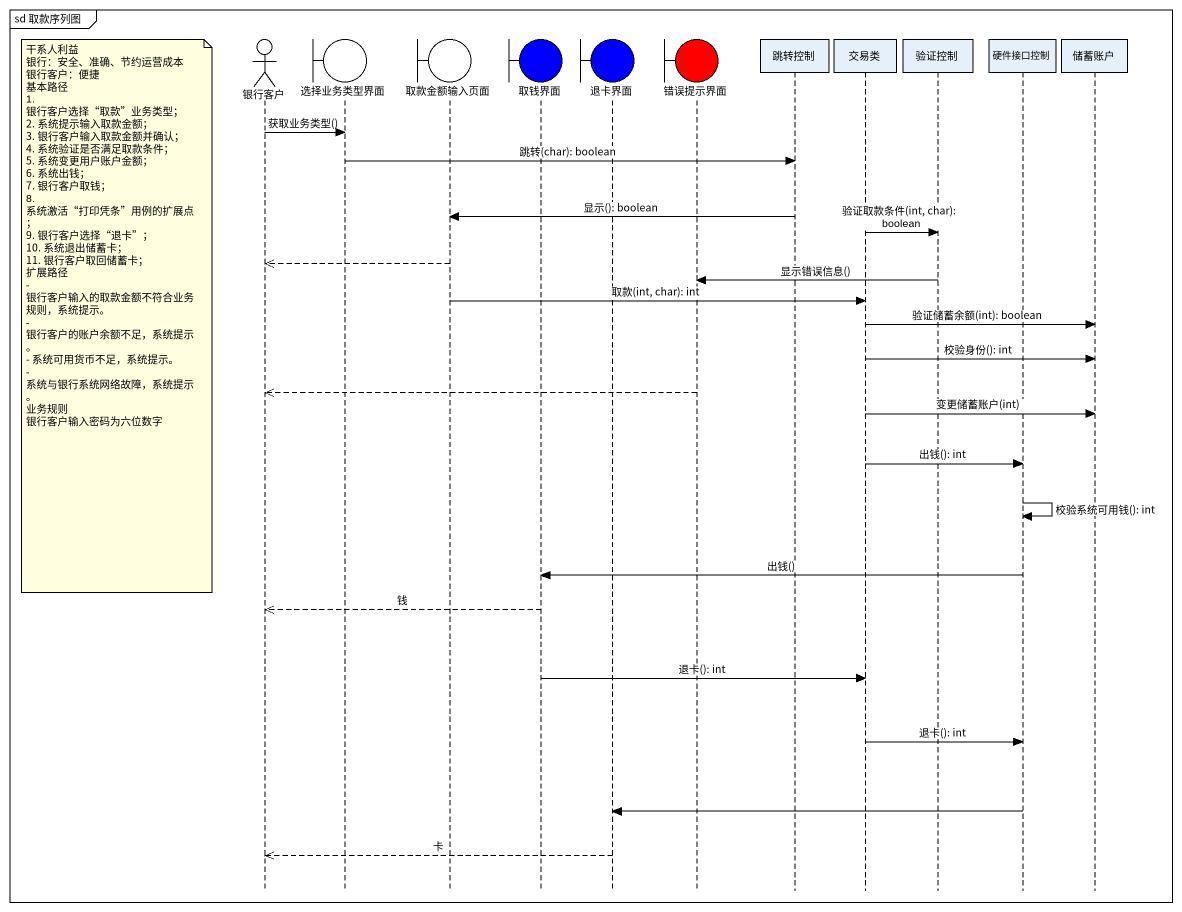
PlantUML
@startuml
mainframe sd 取款序列图
hide footbox
actor 银行客户
boundary 选择业务类型界面
boundary 取款金额输入页面
boundary 取钱界面 #0000FF
boundary 退卡界面 #0000FF
boundary 错误提示界面 #FF0000
participant 跳转控制
participant 交易类
participant 验证控制
participant 硬件接口控制
participant 储蓄账户

银行客户 -> 选择业务类型界面 : 获取业务类型()
选择业务类型界面 -> 跳转控制 : 跳转(char): boolean
跳转控制 -> 取款金额输入页面 : 显示(): boolean
交易类 -> 验证控制 : 验证取款条件(int, char): boolean
取款金额输入页面 -->> 银行客户
验证控制 -> 错误提示界面 : 显示错误信息()
取款金额输入页面 -> 交易类 : 取款(int, char): int
note left of 银行客户
  干系人利益
  银行：安全、准确、节约运营成本
  银行客户：便捷
  基本路径
  1. 银行客户选择“取款”业务类型；
  2. 系统提示输入取款金额；
  3. 银行客户输入取款金额并确认；
  4. 系统验证是否满足取款条件；
  5. 系统变更用户账户金额；
  6. 系统出钱；
  7. 银行客户取钱；
  8. 系统激活“打印凭条”用例的扩展点；
  9. 银行客户选择“退卡”；
  10. 系统退出储蓄卡；
  11. 银行客户取回储蓄卡；
  扩展路径
  - 银行客户输入的取款金额不符合业务规则，系统提示。
  - 银行客户的账户余额不足，系统提示。
  - 系统可用货币不足，系统提示。
  - 系统与银行系统网络故障，系统提示。
  业务规则
  银行客户输入密码为六位数字
end note
交易类 -> 储蓄账户 : 验证储蓄余额(int): boolean
交易类 -> 储蓄账户 : 校验身份(): int
错误提示界面 -->> 银行客户
交易类 -> 储蓄账户 : 变更储蓄账户(int)
交易类 -> 硬件接口控制 : 出钱(): int
硬件接口控制 -> 硬件接口控制 : 校验系统可用钱(): int
硬件接口控制 -> 取钱界面 : 出钱()
取钱界面 -->> 银行客户 : 钱
取钱界面 -> 交易类 : 退卡(): int
交易类 -> 硬件接口控制 : 退卡(): int
硬件接口控制 -> 退卡界面
退卡界面 -->> 银行客户 : 卡
@enduml
